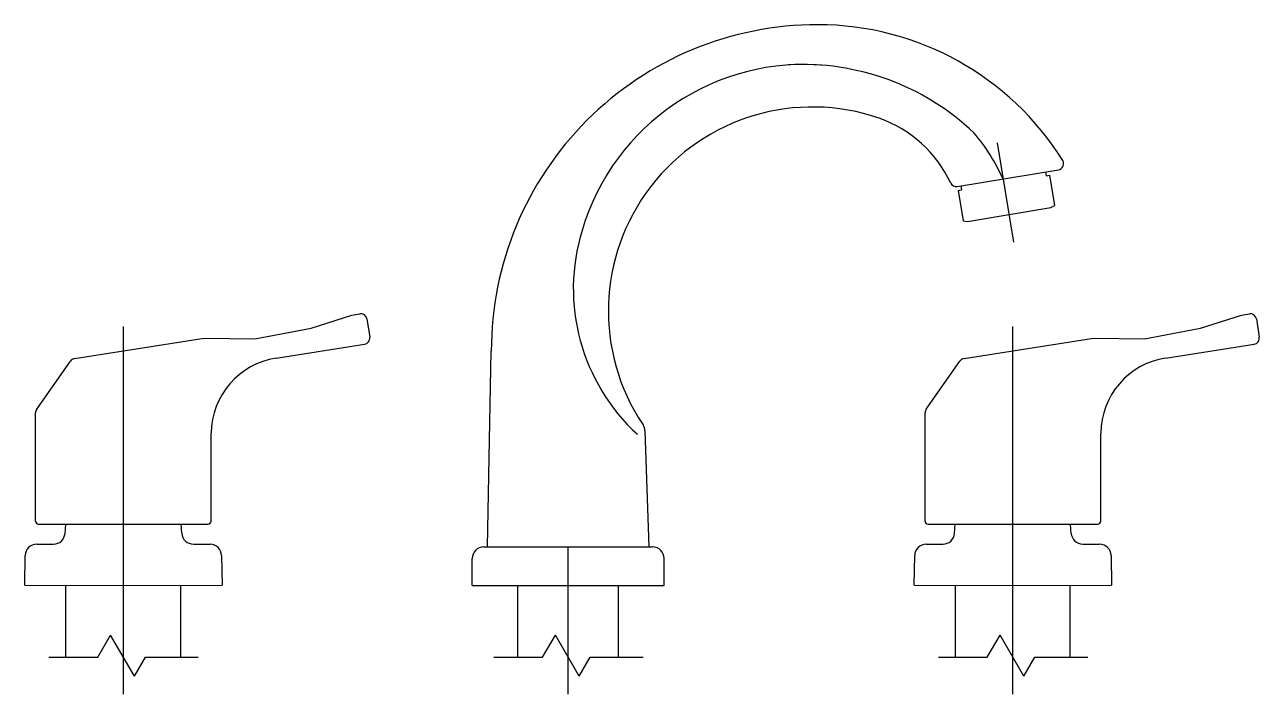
# Model space of a CAD drawing. Extents: x -754.235 to -753.916, y 0.556 to 0.729.
import ezdxf

# ---------------------------------------------------------------- set-up
doc = ezdxf.new("R2010")
doc.units = 0
doc.header["$LTSCALE"] = 0.2
doc.header["$MEASUREMENT"] = 0
doc.linetypes.add('AXES', pattern=[0.54, 0.3, -0.08, 0.08, -0.08])
doc.linetypes.add('CONTINU', pattern=[0])
doc.layers.get('0').update_dxf_attribs({"linetype": 'CONTINUOUS'})
doc.layers.add('DECA_EIXOS', color=5, linetype='AXES')

msp = doc.modelspace()

# ---------------------------------------------------------------- linework, layer by layer
at = {"linetype": 'CONTINU'}
for points in [[(-754.03027, 0.72945, 0.414214), (-754.11461, 0.64511)], [(-753.96698, 0.69436, 0.258686), (-754.03027, 0.72945)], [(-754.0279, 0.71887, 0.359986), (-754.09116, 0.6763)], [(-753.98994, 0.70152, 0.206751), (-754.03786, 0.71908)], [(-754.01437, 0.70527, 0.719933), (-754.07542, 0.62605)], [(-753.99591, 0.68851, 0.2018), (-754.01437, 0.70527)], [(-753.98239, 0.68957, 0.071576), (-753.98994, 0.70152)], [(-753.96807, 0.69195, 0.534906), (-753.96698, 0.69436)], [(-753.99591, 0.68851, 0.336768), (-753.99422, 0.68761)], [(-754.09116, 0.6763, 0.289694), (-754.07688, 0.62361)], [(-754.14677, 0.65341, 0.413882), (-754.14858, 0.65473)], [(-753.91695, 0.65341, 0.413918), (-753.91876, 0.65474)], [(-754.14735, 0.64689, 0.416119), (-754.14603, 0.64872)], [(-753.91753, 0.64689, 0.415962), (-753.91621, 0.64872)], [(-754.22228, 0.64318, 0.209832), (-754.22337, 0.64252)], [(-754.17021, 0.64331, 0.366684), (-754.18698, 0.62389)], [(-753.99246, 0.64318, 0.209837), (-753.99355, 0.64252)], [(-753.94039, 0.64331, 0.366683), (-753.95716, 0.62389)], [(-754.23207, 0.63009, 0.153897), (-754.23236, 0.62918)], [(-754.00226, 0.63009, 0.153897), (-754.00254, 0.62918)], [(-754.07494, 0.62452, 0.13994), (-754.07542, 0.62605)], [(-754.23236, 0.6012, 0.414227), (-754.23157, 0.60041)], [(-754.18779, 0.60041, 0.422982), (-754.18698, 0.60121)], [(-754.00254, 0.6012, 0.414241), (-754.00175, 0.60041)], [(-753.95796, 0.60041, 0.418529), (-753.95716, 0.60121)], [(-754.22773, 0.59524, 0.395121), (-754.22475, 0.59801)], [(-754.19459, 0.59804, 0.399435), (-754.19159, 0.59524)], [(-753.99791, 0.59524, 0.395146), (-753.99493, 0.59801)], [(-753.96477, 0.59801, 0.393885), (-753.9618, 0.59524)], [(-754.23206, 0.59524, 0.411207), (-754.23504, 0.59229)], [(-754.1843, 0.59231, 0.409988), (-754.18728, 0.59524)], [(-754.11659, 0.5945, 0.414212), (-754.11957, 0.59153)], [(-754.06996, 0.59153, 0.414038), (-754.07293, 0.5945)], [(-754.00224, 0.59524, 0.411211), (-754.00522, 0.59229)], [(-753.95449, 0.59231, 0.409995), (-753.95746, 0.59524)]]:
    msp.add_lwpolyline(points, format="xyb", dxfattribs=at)
for points in [[(-753.99422, 0.68761), (-753.96807, 0.69195)], [(-753.9714, 0.6914), (-753.97124, 0.69043)], [(-753.97124, 0.69043), (-753.97041, 0.69057)], [(-753.97041, 0.69057), (-753.96909, 0.68275)], [(-753.99399, 0.6866), (-753.99316, 0.68674)], [(-753.99399, 0.6866), (-753.99267, 0.67878)], [(-753.99333, 0.68776), (-753.99316, 0.68674)], [(-753.97005, 0.68218), (-753.96909, 0.68275)], [(-753.99158, 0.67856), (-753.97005, 0.68218)], [(-753.99267, 0.67878), (-753.99158, 0.67856)], [(-754.16118, 0.65106), (-754.15063, 0.65441)], [(-754.15063, 0.65441), (-754.14858, 0.65473)], [(-753.93136, 0.65106), (-753.92081, 0.65441)], [(-753.92081, 0.65441), (-753.91876, 0.65474)], [(-754.17571, 0.64829), (-754.16118, 0.65106)], [(-754.14677, 0.65341), (-754.14603, 0.64872)], [(-753.94589, 0.64829), (-753.93136, 0.65106)], [(-753.91695, 0.65341), (-753.91621, 0.64872)], [(-754.22228, 0.64318), (-754.18881, 0.64843)], [(-754.18881, 0.64843), (-754.17571, 0.64829)], [(-753.99246, 0.64318), (-753.959, 0.64843)], [(-753.959, 0.64843), (-753.94589, 0.64829)], [(-754.17021, 0.64331), (-754.14735, 0.64689)], [(-754.1156, 0.5945), (-754.11461, 0.64511)], [(-753.94039, 0.64331), (-753.91753, 0.64689)], [(-754.23207, 0.63009), (-754.22337, 0.64252)], [(-754.00226, 0.63009), (-753.99355, 0.64252)], [(-754.23236, 0.6012), (-754.23236, 0.62918)], [(-754.00254, 0.6012), (-754.00254, 0.62918)], [(-754.18698, 0.60121), (-754.18698, 0.62389)], [(-754.07494, 0.62452), (-754.07392, 0.5945)], [(-753.95716, 0.60121), (-753.95716, 0.62389)], [(-754.23157, 0.60041), (-754.20967, 0.60041)], [(-754.22475, 0.59801), (-754.22458, 0.60041)], [(-754.20967, 0.60041), (-754.18779, 0.60041)], [(-754.19459, 0.59804), (-754.19476, 0.60041)], [(-754.00175, 0.60041), (-753.97985, 0.60041)], [(-753.99493, 0.59801), (-753.99477, 0.60041)], [(-753.97985, 0.60041), (-753.95796, 0.60041)], [(-753.96477, 0.59801), (-753.96494, 0.60041)], [(-754.23206, 0.59524), (-754.22773, 0.59524)], [(-754.19159, 0.59524), (-754.18728, 0.59524)], [(-754.11659, 0.5945), (-754.07293, 0.5945)], [(-754.00224, 0.59524), (-753.99791, 0.59524)], [(-753.9618, 0.59524), (-753.95746, 0.59524)], [(-754.23517, 0.58461), (-754.23504, 0.59229)], [(-754.1843, 0.59231), (-754.18417, 0.58461)], [(-754.11957, 0.58458), (-754.11957, 0.59153)], [(-754.06996, 0.58458), (-754.06996, 0.59153)], [(-754.00535, 0.58461), (-754.00522, 0.59229)], [(-753.95449, 0.59231), (-753.95435, 0.58461)], [(-754.23517, 0.58461), (-754.20967, 0.58458)], [(-754.2245, 0.56603), (-754.2245, 0.5846)], [(-754.20967, 0.58458), (-754.18417, 0.58461)], [(-754.19484, 0.56603), (-754.19484, 0.5846)], [(-754.11957, 0.58458), (-754.09476, 0.58458)], [(-754.10773, 0.56603), (-754.10773, 0.58458)], [(-754.09476, 0.58458), (-754.06996, 0.58458)], [(-754.08179, 0.56603), (-754.08179, 0.58458)], [(-754.00535, 0.58461), (-753.97985, 0.58458)], [(-753.99469, 0.56603), (-753.99469, 0.5846)], [(-753.97985, 0.58458), (-753.95435, 0.58461)], [(-753.96502, 0.56603), (-753.96502, 0.5846)]]:
    msp.add_lwpolyline(points, dxfattribs=at)
at = {"layer": 'DECA_EIXOS'}
for points in [[(-753.98392, 0.69892), (-753.97972, 0.67328)], [(-754.20967, 0.55644), (-754.20967, 0.65145)], [(-753.97985, 0.55644), (-753.97985, 0.65145)], [(-754.09476, 0.55644), (-754.09476, 0.5945)], [(-754.21628, 0.56603), (-754.21298, 0.57176)], [(-754.20682, 0.5611), (-754.21298, 0.57176)], [(-754.10137, 0.56603), (-754.09807, 0.57176)], [(-754.09191, 0.5611), (-754.09807, 0.57176)], [(-753.98647, 0.56603), (-753.98316, 0.57176)], [(-753.97701, 0.5611), (-753.98316, 0.57176)], [(-754.2289, 0.56603), (-754.21628, 0.56603)], [(-754.20682, 0.5611), (-754.20397, 0.56603)], [(-754.20397, 0.56603), (-754.19033, 0.56603)], [(-754.11399, 0.56603), (-754.10137, 0.56603)], [(-754.09191, 0.5611), (-754.08907, 0.56603)], [(-754.08907, 0.56603), (-754.07542, 0.56603)], [(-753.99909, 0.56603), (-753.98647, 0.56603)], [(-753.97701, 0.5611), (-753.97416, 0.56603)], [(-753.97416, 0.56603), (-753.96051, 0.56603)]]:
    msp.add_lwpolyline(points, dxfattribs=at)

doc.saveas('drawing.dxf')
